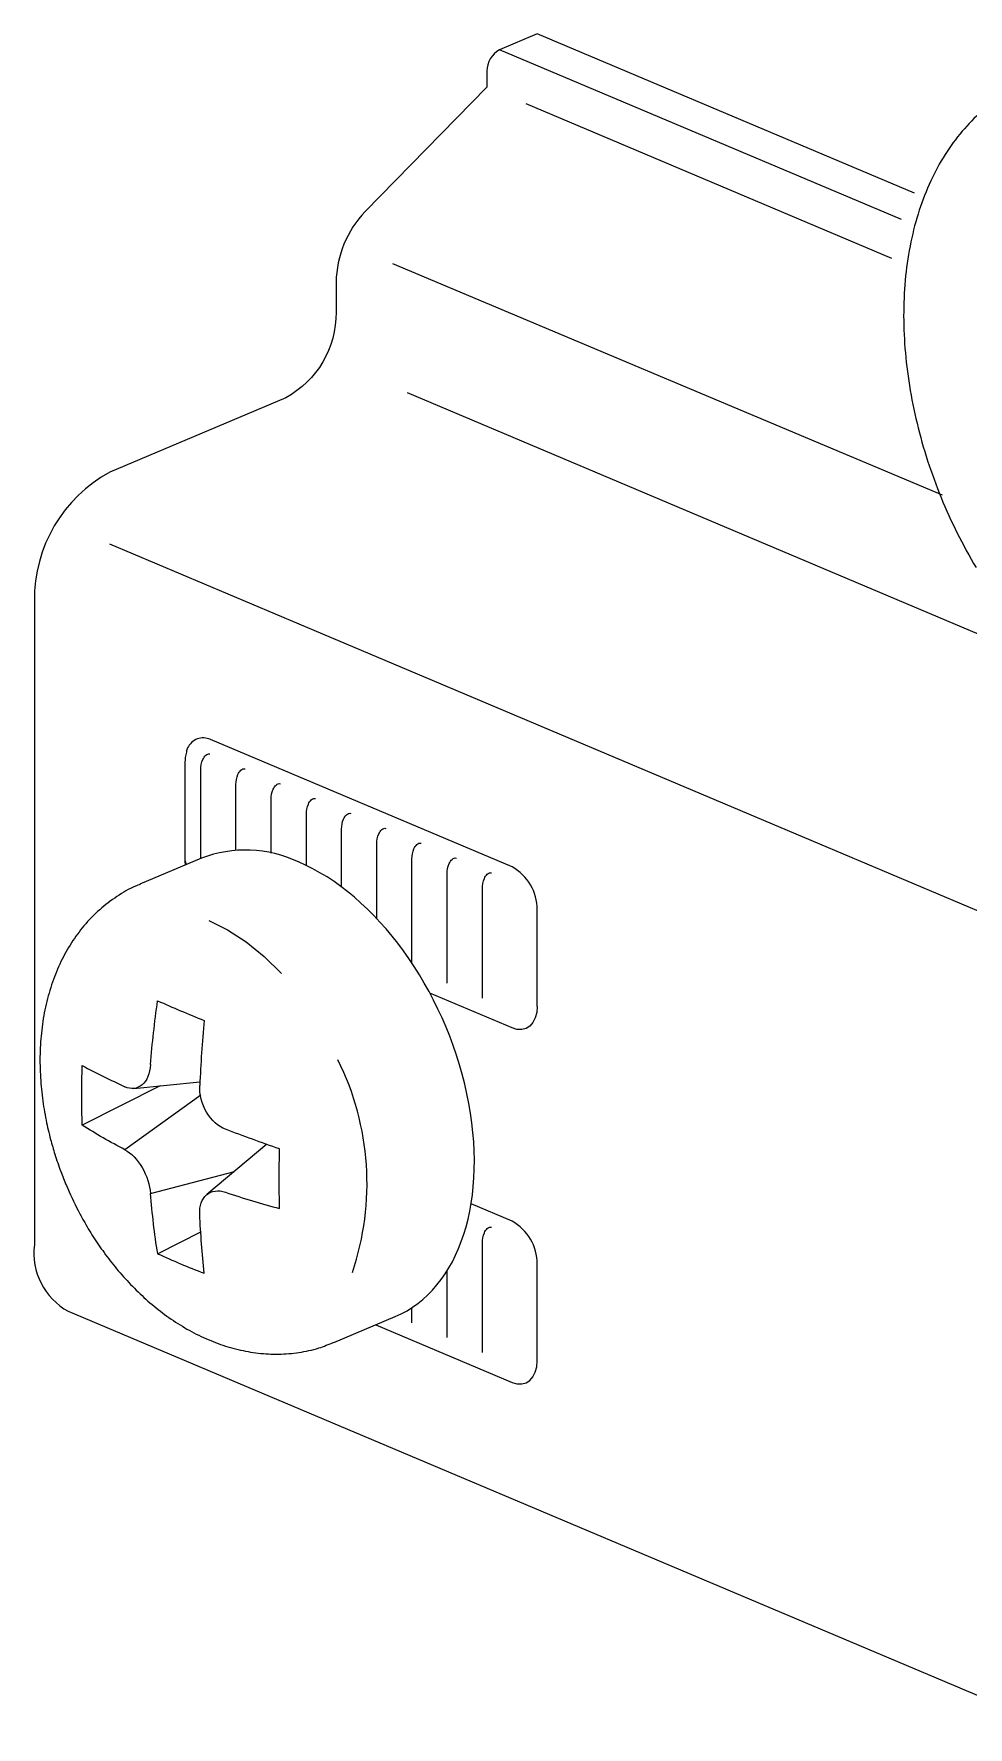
# Model space of a CAD drawing. Header units: metres. Extents: x -0.7 to 7.4, y 0 to 11.2.
# Drawn here: x -0.3434 to -0.33026, y 0.65585 to 0.67967 of the extents above; entities that cross this region are included whole.
import ezdxf

# ---------------------------------------------------------------- set-up
doc = ezdxf.new("R2010")
doc.units = ezdxf.units.M
doc.header["$MEASUREMENT"] = 0
doc.layers.add('PDF3_Geometry_Num_Penna__7', color=7, linetype='Continuous', lineweight=18)

msp = doc.modelspace()

# ---------------------------------------------------------------- linework, layer by layer
at = {"layer": 'PDF3_Geometry_Num_Penna__7', "color": 7, "linetype": 'Continuous', "lineweight": 18, "flags": 128}
for points in [[(-0.3310123218161807, 0.6774265095650954), (-0.3363180995939585, 0.6796690120650953), (-0.3368479718161807, 0.6794449981762065, 0.2776128140044253), (-0.3370250309828474, 0.6791435495650955), (-0.3370250309828474, 0.6789172073428732), (-0.3387377670939585, 0.6771695462317621, 0.1884372891458775), (-0.3391465307050696, 0.6761754184539843), (-0.3391465307050696, 0.6757549073428732, -0.2770445690950048), (-0.3398534620939584, 0.6745498537317621), (-0.3423285509828474, 0.673503867620651, 0.2768906721688282), (-0.3433888245939585, 0.6716961284539843), (-0.3433888245939585, 0.6626332673428732, 0.3088482462355975), (-0.342912010149514, 0.6616998173428732), (-0.3189245323717362, 0.6515613367873176)], [(-0.3300692762606252, 0.6785777998428734, 0.0358002366575038), (-0.3303433845939585, 0.6782980470650954, 0.03455245330494942), (-0.330582215149514, 0.6779710220650954, 0.03194448223673967), (-0.3307836512606251, 0.6776006053984287, 0.03024287709013759), (-0.3309448707050696, 0.6771885609539843, 0.02817147838748767), (-0.3310630512606252, 0.6767419442873177, 0.0255795971436903), (-0.3311367818161807, 0.6762646359539843, 0.0237135688361142), (-0.3311646512606252, 0.6757640442873176, 0.02180680748136527), (-0.3311466595939585, 0.675247577620651, 0.02038458739745673), (-0.3310835123717362, 0.6747208803984288, 0.01959306280531666), (-0.3309769734828474, 0.6741913609539844, 0.01892625314364628), (-0.3308277484828474, 0.6736646637317621, 0.01818888381362469), (-0.3306383068161807, 0.6731464331762065, 0.01844744221899696), (-0.3304104123717363, 0.6726437248428733, 0.01903107504645742), (-0.3301475929272917, 0.672161477620651, 0.01953537702616725)], [(-0.3363180995939585, 0.6659886073428732), (-0.3363180995939585, 0.6673482128984287, 0.2773712643006408), (-0.3366715829272918, 0.6679505809539843), (-0.3409137357050696, 0.6697437503984288, 0.4157722982245737), (-0.3412341990384031, 0.6696233120650955)], [(-0.3412728282050695, 0.6694102695650954), (-0.3412728282050695, 0.6680506640095398, 0.0120747236695635), (-0.341272157927292, 0.6680287917873177)], [(-0.3396764029272918, 0.6680208895650955, 0.2058054807337542), (-0.3410392540384029, 0.6680725362317621), (-0.3419053234828474, 0.6677063528984287)], [(-0.3422275859828474, 0.6675345853984288, 0.03204915575765137), (-0.3424702970939585, 0.6673490242873178, 0.03698390521611047), (-0.3426921943161807, 0.6671204242873177, 0.03227213534582661), (-0.3428671720939584, 0.6668830048428732, 0.02984197898112492), (-0.3430153387606251, 0.6666184215095399, 0.027798284021175), (-0.3431345776495141, 0.6663287909539843, 0.02769338625970029), (-0.3432238304272918, 0.666019757620651, 0.02544897702935895), (-0.3432813332050696, 0.665695907620651, 0.0234257921183621), (-0.3433081443161806, 0.6653632381762066, 0.02210714322037042), (-0.3433053220939584, 0.6650284520650955, 0.01972955751356692), (-0.3432756887606251, 0.6646982520650954, 0.01680890345890636), (-0.3432241832050695, 0.6643867492873177, 0.01530705533287659), (-0.3431610359828474, 0.6641168742873177, 0.01001470369359704), (-0.3431007109828474, 0.6639076770650955, 0.01288300399648479), (-0.3430188665384029, 0.6636681409539843, 0.00458885083925867), (-0.3429394915384029, 0.6634691742873177, 0.01365091833721777), (-0.342773439038403, 0.6631164317873176, 0.008158497729962778), (-0.3426972390384029, 0.6629753206762066, 0.0132466814330132), (-0.3425614195939585, 0.6627491901206509, 0.01434923987336579), (-0.3424086668161808, 0.6625248234539843, 0.01480350862108537), (-0.3422326307050696, 0.662298340120651, 0.01872378270351479), (-0.3420357807050696, 0.662077501231762, 0.0175405260988641), (-0.3418205862606251, 0.6618690095650954, 0.02038319273290984), (-0.3415877529272918, 0.6616778040095398, 0.02214672077556294), (-0.341339750149514, 0.6615074123428731, 0.02323656704854262), (-0.3410786945939585, 0.6613624206762064, 0.02459551558030874), (-0.3408059973717363, 0.6612456512317622, 0.0277768547726162), (-0.3405255390384029, 0.6611613373428732, 0.02857204385652204), (-0.3402408473717363, 0.661110890120651, 0.03212575853323785), (-0.3399540390384029, 0.6610971317873177, 0.03257157403287278), (-0.3396689945939585, 0.6611207678984286, 0.0402507330150227), (-0.3393892418161807, 0.6611832095650955)], [(-0.3417548284828474, 0.665168857620651, -0.01750306686236596), (-0.3416555920939585, 0.6660668181762065, 0.001924428602123272), (-0.3413345643161808, 0.6659274709539843, 0.003753739249171056), (-0.3410020712606252, 0.6657908753984287, 0.01032473816780594), (-0.341064160149514, 0.6648764753984288)], [(-0.3416183740384029, 0.6648717128984287), (-0.3427162184828473, 0.6643174990095398, -0.01704578734030847), (-0.3427163243161807, 0.6651557695650955, 0.01107225755749351), (-0.3421162493161807, 0.664858025120651)], [(-0.3410506487606251, 0.6647383981762066), (-0.3421163904272918, 0.663972517620651, -0.02179872106599155), (-0.3427162890384029, 0.6643175695650955)], [(-0.3407022807050696, 0.6633745240095399, 0.01665144798361932), (-0.3399409862606251, 0.6631452184539843, -0.0113691295633138), (-0.3399409862606251, 0.6639832067873176, -0.008293853676083268), (-0.3407023512606251, 0.6642605606762065)], [(-0.3410454629272918, 0.6628175584539843), (-0.3416554157050696, 0.6625099362317621, -0.01968818237617172), (-0.3417548284828474, 0.6633560384539843), (-0.3405754923717362, 0.6636671884539843)], [(-0.3385864607050696, 0.6615093173428731), (-0.3366715829272918, 0.660700045120651), (-0.3366027912606251, 0.6606795840095399), (-0.3365361162606251, 0.660677820120651), (-0.3364750857050696, 0.660693695120651), (-0.3364214634828473, 0.6607275617873176), (-0.3363773662606251, 0.6607773034539842), (-0.3363449107050696, 0.6608425673428732), (-0.3363248023717362, 0.6609191201206509), (-0.3363180995939585, 0.6610044217873177), (-0.3363180995939585, 0.6623633217873176, 0.2773212085094319), (-0.3366715829272918, 0.6629665717873177), (-0.3372483745939585, 0.6632099884539844)], [(-0.3416557684828473, 0.6625100067873178, 0.007786542710450177), (-0.3413343879272918, 0.6623678373428732, 0.00851499225255918), (-0.3410020712606252, 0.6622341345650954, -0.01253516357741564), (-0.3410640543161807, 0.6630640795650954)]]:
    msp.add_lwpolyline(points, format="xyb", dxfattribs=at)
for points in [[(-0.3311973184828474, 0.677056516231762), (-0.3368481129272918, 0.6794451745650955)], [(-0.3313316915384029, 0.6765109806762065), (-0.3364737804272918, 0.6786847973428732)], [(-0.3383527807050696, 0.6764400017873177), (-0.3306227140384029, 0.6731824517873176)], [(-0.3381477815384029, 0.6746223848428732), (-0.3291992204272918, 0.6708409598428733)], [(-0.3200290090384029, 0.6630656317873177), (-0.342328445149514, 0.6724893845650954)], [(-0.341048920149514, 0.6680684087317621), (-0.341048920149514, 0.6693186531762065)], [(-0.3405541845939585, 0.6681855662317621), (-0.3405541845939585, 0.6691098440095399)], [(-0.3400591315384029, 0.6681442206762066), (-0.3400591315384029, 0.6689005762317621)], [(-0.3395640784828474, 0.6679695603984287), (-0.3395640784828474, 0.6686913437317621)], [(-0.3390693782050695, 0.6676670534539844), (-0.3390693782050695, 0.6684823228984288)], [(-0.3385739723717363, 0.6672224828984288), (-0.3385739723717363, 0.6682730551206509)], [(-0.3380792368161807, 0.6665965140095399), (-0.3380792368161807, 0.6680637167873177)], [(-0.3375841837606252, 0.6663140095650953), (-0.3375841837606252, 0.667854590120651)], [(-0.3370891307050696, 0.6661048828984287), (-0.3370891307050696, 0.6676454634539843)], [(-0.3409369484828474, 0.6671990584539843), (-0.3406727179272918, 0.6670664140095398), (-0.3404116623717363, 0.6668963751206509), (-0.340158015149514, 0.6666903528984288), (-0.3399153040384029, 0.6664504640095399)], [(-0.3363180995939585, 0.6659886778984287), (-0.3363248023717362, 0.6659036584539844), (-0.3363449107050696, 0.665826400120651), (-0.3363773662606251, 0.6657621945650954), (-0.3364214634828473, 0.6657124528984288), (-0.3364750857050696, 0.6656785862317621), (-0.3365361162606251, 0.6656623584539842), (-0.3366027912606251, 0.665664475120651), (-0.3366715829272918, 0.6656849362317621), (-0.3378262245939585, 0.6661731806762066)], [(-0.3419894257050696, 0.6648334717873177), (-0.341060209038403, 0.6649294273428732)], [(-0.3401207970939584, 0.6640483295650954), (-0.340966052649514, 0.6633403045650954)], [(-0.3370891307050696, 0.6611198153984288), (-0.3370891307050696, 0.6626607487317621)], [(-0.3375841837606252, 0.6613296476206509), (-0.3375841837606252, 0.6622705059539843)], [(-0.3380792368161807, 0.6615382451206511), (-0.3380792368161807, 0.6617506173428732)], [(-0.3391802915384029, 0.6612588451206509), (-0.3383142220939585, 0.6616246756762065)]]:
    msp.add_lwpolyline(points, dxfattribs=at)
at = {"layer": 'PDF3_Geometry_Num_Penna__7', "color": 7, "linetype": 'Continuous', "lineweight": 18}
for centre, radius, start, end in [((-0.3411635789438036, 0.6680543028223642), 0.0001093158581875198, 182.0000698991577, 219.9114835612336), ((-0.3426131859627438, 0.6634981583027326), 0.003901622340303834, 341.2848465381742, 26.43934434657436)]:
    msp.add_arc(centre, radius, start, end, dxfattribs=at)
msp.add_ellipse((-0.3396749876368302, 0.664848762163684), major_axis=(-0.001360916362146358, 0.003224001801682918), ratio=0.6404968988010902, start_param=3.141536590020403, end_param=5.700988742850388, dxfattribs=at)
for points in [[(-0.3412480279272918, 0.6695647862317622), (-0.3412557890384029, 0.6695397390095398), (-0.3412639029272918, 0.6695146917873176), (-0.3412674307050695, 0.66948893900954)], [(-0.3412341990384029, 0.6696233120650954), (-0.3412426657050696, 0.6696060259539843), (-0.3412479573717363, 0.6695866231762067), (-0.3412518379272919, 0.6695672203984291)], [(-0.3412674307050696, 0.6694889390095399), (-0.3412713112606252, 0.6694631862317622), (-0.3412713112606252, 0.6694367278984287), (-0.3412713112606252, 0.669410975120651)], [(-0.341048920149514, 0.6693188295650955), (-0.341048920149514, 0.6693664545650952), (-0.3410415118161806, 0.6694165490095397), (-0.3410206979272917, 0.6694613517873175)], [(-0.3410206979272918, 0.6694613517873177), (-0.3410108201495141, 0.6694835767873176), (-0.3409974145939585, 0.6695054490095399), (-0.3409797757050697, 0.66952132400954)], [(-0.3409797757050696, 0.6695213240095399), (-0.3409621368161807, 0.6695368462317621), (-0.3409388534828474, 0.6695467240095399), (-0.3409198034828474, 0.669538962898429)], [(-0.3404846873717363, 0.6693118445650954), (-0.3404674012606251, 0.6693280723428733), (-0.3404441179272917, 0.6693375973428732), (-0.3404247151495139, 0.669329836231762)], [(-0.3405541845939585, 0.6691097028984287), (-0.3405541845939585, 0.6691573278984289), (-0.3405460707050696, 0.6692070695650956), (-0.3405259623717364, 0.669252577898429)], [(-0.3405259623717363, 0.6692525778984287), (-0.3405157318161807, 0.6692748028984288), (-0.3405026790384029, 0.6692963223428731), (-0.3404846873717363, 0.6693118445650952)], [(-0.3400309093161807, 0.6690430984539844), (-0.3400210315384029, 0.669065676231762), (-0.3400072732050696, 0.6690871956762066), (-0.3399899870939586, 0.6691027178984289)], [(-0.3399899870939585, 0.6691027178984288), (-0.3399723482050695, 0.6691185928984288), (-0.3399490648717362, 0.6691284706762066), (-0.3399300148717362, 0.6691207095650955)], [(-0.3400591315384029, 0.6689005762317621), (-0.3400591315384029, 0.6689482012317619), (-0.3400513704272918, 0.6689979428984287), (-0.3400309093161806, 0.6690430984539845)], [(-0.3395358562606252, 0.6688341834539844), (-0.3395259784828474, 0.6688567612317621), (-0.3395125729272918, 0.6688779278984287), (-0.3394949340384029, 0.6688934501206509)], [(-0.3394949340384029, 0.668893450120651), (-0.339477295149514, 0.6689093251206509), (-0.3394540118161807, 0.6689192028984289), (-0.3394349618161809, 0.6689114417873175)], [(-0.3395640784828474, 0.6686913084539843), (-0.3395640784828474, 0.6687396390095398), (-0.3395563173717362, 0.6687890278984285), (-0.3395358562606252, 0.668834183453984)], [(-0.3390693782050695, 0.6684821817873177), (-0.3390693782050695, 0.6685305123428732), (-0.3390612643161807, 0.6685795484539843), (-0.3390411559828472, 0.6686243512317622)], [(-0.3390411559828473, 0.6686243512317621), (-0.3390309254272918, 0.66864692900954), (-0.3390175198717362, 0.6686688012317622), (-0.3389998809828473, 0.6686843234539843)], [(-0.3389998809828474, 0.6686843234539843), (-0.3389825948717362, 0.6686998456762066), (-0.338959311538403, 0.6687100762317622), (-0.3389399087606252, 0.6687023151206509)], [(-0.3385739723717363, 0.6682730551206509), (-0.3385739723717363, 0.6683206801206509), (-0.3385665640384029, 0.6683704217873178), (-0.3385457501495139, 0.6684152245650956)], [(-0.338545750149514, 0.6684152245650954), (-0.338536225149514, 0.6684378023428733), (-0.3385224668161807, 0.6684596745650955), (-0.3385051807050696, 0.6684755495650955)], [(-0.3385051807050696, 0.6684755495650954), (-0.3384871890384029, 0.6684907190095399), (-0.3384639057050695, 0.6685009495650955), (-0.3384452084828471, 0.6684931884539843)], [(-0.3380792368161807, 0.6680637520650955), (-0.3380792368161807, 0.6681120826206509), (-0.3380714757050697, 0.66816147150954), (-0.3380510145939586, 0.6682066270650955)], [(-0.3380510145939585, 0.6682066270650954), (-0.3380407840384029, 0.6682292048428733), (-0.3380277312606251, 0.6682503715095399), (-0.3380097395939585, 0.6682662465095397)], [(-0.3380097395939585, 0.6682662465095399), (-0.3379924534828473, 0.668281768731762), (-0.3379691701495139, 0.6682916465095399), (-0.337949767371736, 0.6682838853984289)], [(-0.3412721579272918, 0.6680287917873177), (-0.3412721579272918, 0.6680115056762066), (-0.3412693357050695, 0.6679942195650955), (-0.3412661607050695, 0.6679765806762067)], [(-0.3375841837606252, 0.6678546606762065), (-0.3375841837606252, 0.6679022856762066), (-0.337576422649514, 0.667952380120651), (-0.3375559615384029, 0.6679971828984291)], [(-0.3375559615384029, 0.6679971828984288), (-0.3375460837606251, 0.6680197606762064), (-0.3375326782050697, 0.668041280120651), (-0.3375150393161807, 0.6680568023428732)], [(-0.3375150393161807, 0.6680568023428732), (-0.3374974004272919, 0.6680726773428731), (-0.3374741170939585, 0.6680825551206508), (-0.3374550670939583, 0.6680747940095396)], [(-0.3419679415384029, 0.6676781659539843), (-0.3420596637606252, 0.6676414770650955), (-0.3421450359828474, 0.6675899715095399), (-0.3422275859828474, 0.6675345853984286)], [(-0.3418998554272918, 0.6677046242873176), (-0.3419224332050696, 0.6676961576206508), (-0.3419457165384029, 0.6676876909539843), (-0.3419679415384029, 0.6676781659539845)], [(-0.3370891307050696, 0.6676455340095399), (-0.3370891307050696, 0.66769315900954), (-0.3370817223717363, 0.6677429006762065), (-0.3370609084828473, 0.6677884090095398)], [(-0.3370609084828474, 0.66778840900954), (-0.3370510307050696, 0.6678109867873175), (-0.337037625149514, 0.6678321534539843), (-0.3370199862606251, 0.6678476756762068)], [(-0.3370199862606251, 0.6678476756762065), (-0.3370023473717362, 0.6678639034539844), (-0.3369790640384029, 0.6678734284539843), (-0.3369600140384031, 0.667865667342873)], [(-0.3417548284828474, 0.665168857620651), (-0.3417640007050696, 0.6650443270650955), (-0.341807745149514, 0.6649409631762065), (-0.3418744201495142, 0.6648841659539845)], [(-0.341874420149514, 0.6648841659539844), (-0.3419407423717363, 0.6648270159539843), (-0.3420289368161808, 0.6648171381762065), (-0.342116072927292, 0.6648580603984287)], [(-0.340967640149514, 0.6645008023428732), (-0.341034315149514, 0.66461404400954), (-0.3410695929272918, 0.66475056900954), (-0.3410639484828474, 0.6648765106762066)], [(-0.3407023512606251, 0.6642605606762065), (-0.3408043040384029, 0.664299366231762), (-0.3409009651495139, 0.6643875606762065), (-0.3409676401495139, 0.6645008023428732)], [(-0.3421162140384029, 0.6639725528984288), (-0.3420290779272917, 0.6639270445650954), (-0.3419412362606251, 0.6638356751206509), (-0.3418742084828473, 0.6637220806762066)], [(-0.3418742084828473, 0.6637220806762065), (-0.3418082390384029, 0.6636088390095398), (-0.3417641418161806, 0.6634751362317621), (-0.3417549695939585, 0.6633558973428731)], [(-0.3409680987606251, 0.6633388934539843), (-0.3409014237606252, 0.6633956906762066), (-0.3408044098717363, 0.6634094490095399), (-0.3407024570939584, 0.6633745240095399)], [(-0.3410640543161807, 0.6630640795650954), (-0.3410696987606252, 0.6631819073428732), (-0.3410344209828474, 0.6632817434539843), (-0.3409680987606252, 0.6633388934539844)], [(-0.3370199862606251, 0.6628627845650954), (-0.3370023473717362, 0.6628790123428733), (-0.3369790640384029, 0.6628885373428732), (-0.3369600140384031, 0.6628807762317622)], [(-0.3370891307050696, 0.6626606428984287), (-0.3370891307050696, 0.6627089734539843), (-0.3370817223717363, 0.6627580095650956), (-0.3370609084828473, 0.6628035178984291)], [(-0.3370609084828474, 0.6628035178984287), (-0.3370510307050696, 0.6628260956762067), (-0.337037625149514, 0.6628472623428733), (-0.3370199862606251, 0.6628627845650954)], [(-0.3393892418161807, 0.6611832095650955), (-0.3393179807050696, 0.6612064928984287), (-0.3392488362606251, 0.6612347151206509), (-0.3391800445939585, 0.6612629373428734)]]:
    msp.add_open_spline(points, degree=3, dxfattribs=at)

doc.saveas('drawing.dxf')
